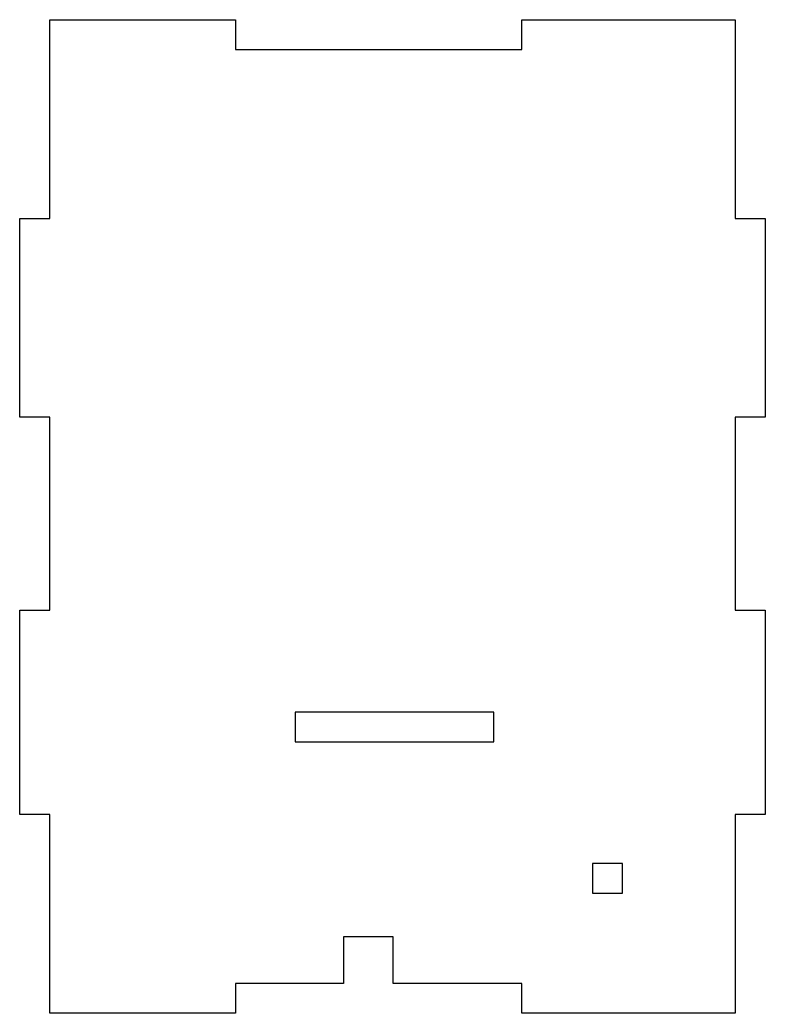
# Model space of a CAD drawing. Header units: millimetres. Extents: x -38 to 38, y 0 to 100.
import ezdxf

# ---------------------------------------------------------------- set-up
doc = ezdxf.new("R2010")
doc.units = ezdxf.units.MM
doc.layers.get('0').update_dxf_attribs({"linetype": 'CONTINUOUS'})

msp = doc.modelspace()

# ---------------------------------------------------------------- linework, layer by layer
for points in [[(-4.93, 7.67), (-4.93, 3), (-15.8, 3), (-15.8, 0), (-34.5, 0), (-34.5, 20), (-37.5, 20), (-37.5, 40.56), (-34.5, 40.56), (-34.5, 60), (-37.5, 60), (-37.5, 80), (-34.5, 80), (-34.5, 100), (-15.8, 100), (-15.8, 97), (13, 97), (13, 100), (34.5, 100), (34.5, 80), (37.5, 80), (37.5, 60), (34.5, 60), (34.5, 40.56), (37.5, 40.56), (37.5, 20), (34.5, 20), (34.5, 0), (13, 0), (13, 3), (0.07, 3), (0.07, 7.67)], [(10.2, 27.31), (10.2, 30.31), (-9.8, 30.31), (-9.8, 27.31)], [(23.14, 12.08), (23.14, 15.08), (20.14, 15.08), (20.14, 12.08)]]:
    msp.add_lwpolyline(points, close=True)

doc.saveas('drawing.dxf')
